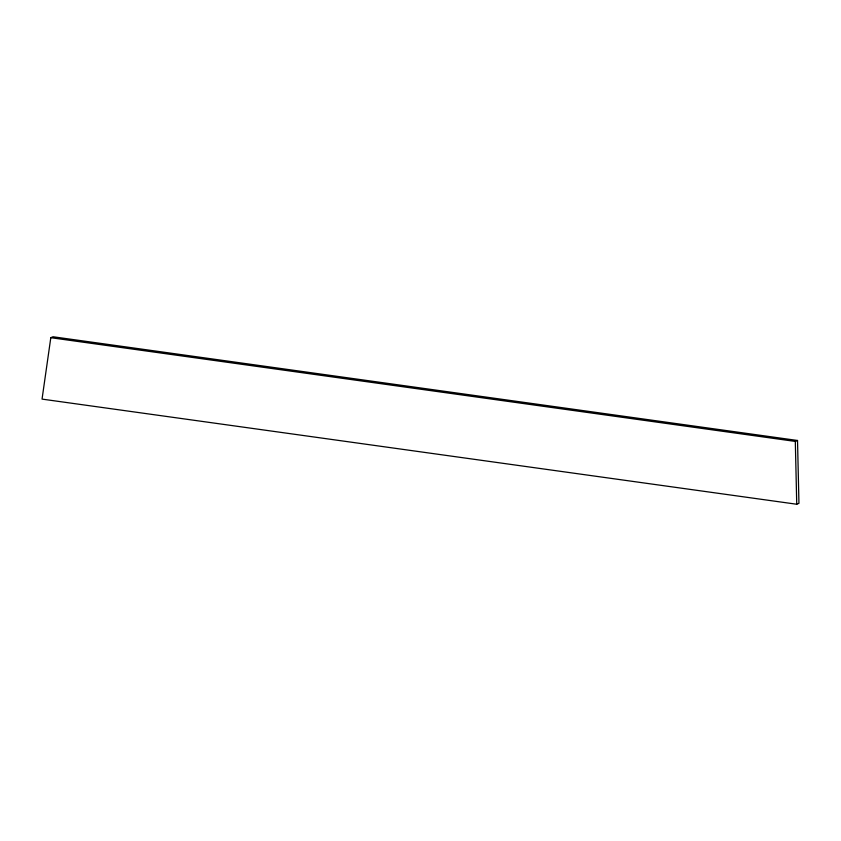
<?xml version="1.0" encoding="UTF-8"?>
<svg xmlns="http://www.w3.org/2000/svg" width="841" height="841" viewBox="0 0 841 841"><rect width="100%" height="100%" fill="white"/><g stroke="black" fill="none" stroke-linecap="round" stroke-linejoin="round"><path stroke-width="1.26" d="M50.807 337.693L42.05 399.107L796.742 504.243L798.95 503.307L797.52 440.474L53.015 336.757L50.807 337.693L795.313 441.42L797.52 440.474M795.313 441.42L796.742 504.243"/></g></svg>
